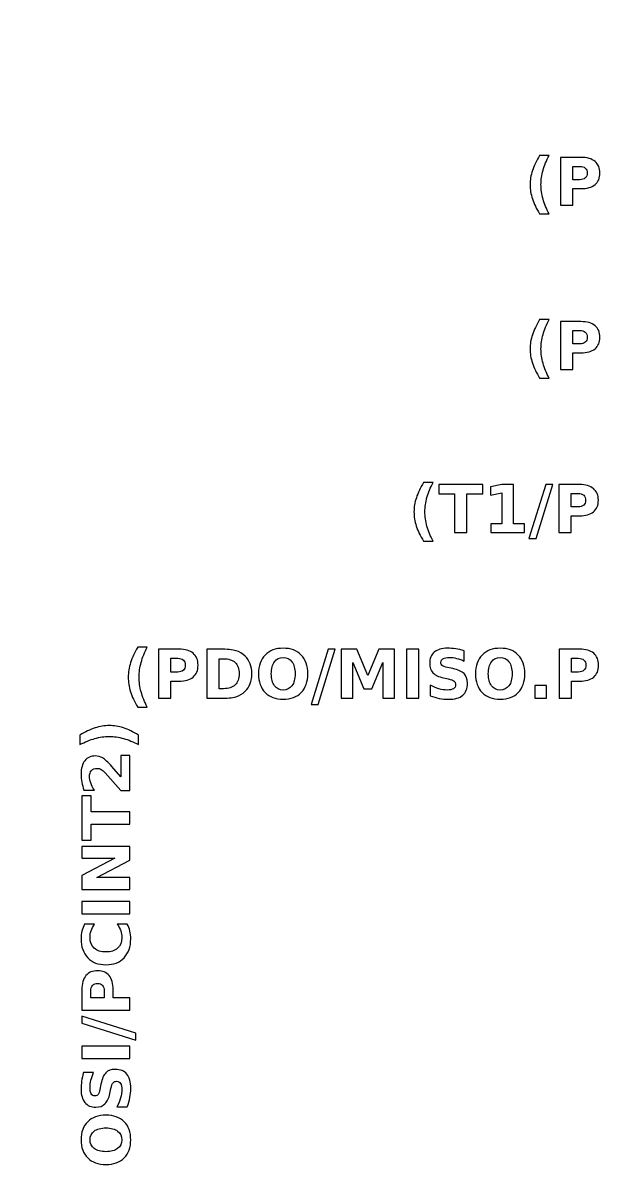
# Model space of a CAD drawing. Header units: centimetres. Extents: x -16.5 to -4.5, y -20.9 to -8.8.
# Drawn here: x -8.753 to -6.99, y -18.348 to -14.867 of the extents above; entities that cross this region are included whole.
import ezdxf

# ---------------------------------------------------------------- set-up
doc = ezdxf.new("R2010")
doc.units = ezdxf.units.CM
doc.header["$MEASUREMENT"] = 0
doc.layers.add('Layer 1', color=7, linetype='Continuous')

msp = doc.modelspace()

# ---------------------------------------------------------------- linework, layer by layer
at = {"layer": 'Layer 1', "color": 7, "lineweight": 35}
msp.add_open_spline([(-16.5, -8.85), (-16.5, -8.85), (-4.5, -8.85), (-4.5, -8.85), (-4.5, -8.85), (-4.5, -8.85), (-4.5, -20.85), (-4.5, -20.85), (-4.5, -20.85), (-4.5, -20.85), (-16.5, -20.85), (-16.5, -20.85), (-16.5, -20.85), (-16.5, -20.85), (-16.5, -8.85), (-16.5, -8.85)], degree=3, knots=[0, 0, 0, 0, 0.25, 0.25, 0.25, 0.25, 0.5, 0.5, 0.5, 0.5, 0.75, 0.75, 0.75, 0.75, 1, 1, 1, 1], dxfattribs=at)
at = {"layer": 'Layer 1', "color": 250, "lineweight": 100}
msp.add_open_spline([(-15.8, -9.55), (-15.8, -9.55), (-5.2, -9.55), (-5.2, -9.55), (-5.2, -9.55), (-5.2, -9.55), (-5.2, -20.15), (-5.2, -20.15), (-5.2, -20.15), (-5.2, -20.15), (-15.8, -20.15), (-15.8, -20.15), (-15.8, -20.15), (-15.8, -20.15), (-15.8, -9.55), (-15.8, -9.55)], degree=3, knots=[0, 0, 0, 0, 0.25, 0.25, 0.25, 0.25, 0.5, 0.5, 0.5, 0.5, 0.75, 0.75, 0.75, 0.75, 1, 1, 1, 1], dxfattribs=at)
at = {"layer": 'Layer 1', "color": 250}
for points, knots in [([(-7.15081, -15.44917), (-7.15081, -15.44917), (-7.17981, -15.44917), (-7.17981, -15.44917), (-7.17981, -15.44917), (-7.18978, -15.4331), (-7.19714, -15.4178), (-7.20188, -15.4033), (-7.20188, -15.4033), (-7.20664, -15.38883), (-7.20901, -15.37447), (-7.20901, -15.3602), (-7.20901, -15.3602), (-7.20901, -15.34593), (-7.20661, -15.3315), (-7.20184, -15.3169), (-7.20184, -15.3169), (-7.19704, -15.30227), (-7.18971, -15.287), (-7.17981, -15.27103), (-7.17981, -15.27103), (-7.17981, -15.27103), (-7.15081, -15.27103), (-7.15081, -15.27103), (-7.15081, -15.27103), (-7.15914, -15.28647), (-7.16538, -15.30157), (-7.16954, -15.3163), (-7.16954, -15.3163), (-7.17371, -15.33103), (-7.17581, -15.3456), (-7.17581, -15.36), (-7.17581, -15.36), (-7.17581, -15.3744), (-7.17374, -15.38897), (-7.16961, -15.40377), (-7.16961, -15.40377), (-7.16548, -15.41853), (-7.15921, -15.43367), (-7.15081, -15.44917)], [0, 0, 0, 0, 0.1, 0.1, 0.1, 0.1, 0.2, 0.2, 0.2, 0.2, 0.3, 0.3, 0.3, 0.3, 0.4, 0.4, 0.4, 0.4, 0.5, 0.5, 0.5, 0.5, 0.6, 0.6, 0.6, 0.6, 0.7, 0.7, 0.7, 0.7, 0.8, 0.8, 0.8, 0.8, 0.9, 0.9, 0.9, 0.9, 1, 1, 1, 1]), ([(-7.11644, -15.277), (-7.11644, -15.277), (-7.05404, -15.277), (-7.05404, -15.277), (-7.05404, -15.277), (-7.03548, -15.277), (-7.02124, -15.28113), (-7.01131, -15.28937), (-7.01131, -15.28937), (-7.00138, -15.2976), (-6.99641, -15.30933), (-6.99641, -15.32457), (-6.99641, -15.32457), (-6.99641, -15.33983), (-7.00138, -15.3516), (-7.01131, -15.35983), (-7.01131, -15.35983), (-7.02124, -15.36807), (-7.03548, -15.3722), (-7.05404, -15.3722), (-7.05404, -15.3722), (-7.05404, -15.3722), (-7.07884, -15.3722), (-7.07884, -15.3722), (-7.07884, -15.3722), (-7.07884, -15.3722), (-7.07884, -15.4228), (-7.07884, -15.4228), (-7.07884, -15.4228), (-7.07884, -15.4228), (-7.11644, -15.4228), (-7.11644, -15.4228), (-7.11644, -15.4228), (-7.11644, -15.4228), (-7.11644, -15.277), (-7.11644, -15.277)], [0, 0, 0, 0, 0.1111111, 0.1111111, 0.1111111, 0.1111111, 0.2222222, 0.2222222, 0.2222222, 0.2222222, 0.3333333, 0.3333333, 0.3333333, 0.3333333, 0.4444444, 0.4444444, 0.4444444, 0.4444444, 0.5555556, 0.5555556, 0.5555556, 0.5555556, 0.6666667, 0.6666667, 0.6666667, 0.6666667, 0.7777778, 0.7777778, 0.7777778, 0.7777778, 0.8888889, 0.8888889, 0.8888889, 0.8888889, 1, 1, 1, 1]), ([(-7.07884, -15.30423), (-7.07884, -15.30423), (-7.07884, -15.34497), (-7.07884, -15.34497), (-7.07884, -15.34497), (-7.07884, -15.34497), (-7.05804, -15.34497), (-7.05804, -15.34497), (-7.05804, -15.34497), (-7.05074, -15.34497), (-7.04511, -15.3432), (-7.04114, -15.33963), (-7.04114, -15.33963), (-7.03718, -15.3361), (-7.03518, -15.33107), (-7.03518, -15.32457), (-7.03518, -15.32457), (-7.03518, -15.31803), (-7.03718, -15.31303), (-7.04114, -15.3095), (-7.04114, -15.3095), (-7.04511, -15.306), (-7.05074, -15.30423), (-7.05804, -15.30423), (-7.05804, -15.30423), (-7.05804, -15.30423), (-7.07884, -15.30423), (-7.07884, -15.30423)], [0, 0, 0, 0, 0.1428571, 0.1428571, 0.1428571, 0.1428571, 0.2857143, 0.2857143, 0.2857143, 0.2857143, 0.4285714, 0.4285714, 0.4285714, 0.4285714, 0.5714286, 0.5714286, 0.5714286, 0.5714286, 0.7142857, 0.7142857, 0.7142857, 0.7142857, 0.8571429, 0.8571429, 0.8571429, 0.8571429, 1, 1, 1, 1]), ([(-7.15081, -15.94917), (-7.15081, -15.94917), (-7.17981, -15.94917), (-7.17981, -15.94917), (-7.17981, -15.94917), (-7.18978, -15.9331), (-7.19714, -15.9178), (-7.20188, -15.9033), (-7.20188, -15.9033), (-7.20664, -15.88883), (-7.20901, -15.87447), (-7.20901, -15.8602), (-7.20901, -15.8602), (-7.20901, -15.84593), (-7.20661, -15.8315), (-7.20184, -15.8169), (-7.20184, -15.8169), (-7.19704, -15.80227), (-7.18971, -15.787), (-7.17981, -15.77103), (-7.17981, -15.77103), (-7.17981, -15.77103), (-7.15081, -15.77103), (-7.15081, -15.77103), (-7.15081, -15.77103), (-7.15914, -15.78647), (-7.16538, -15.80157), (-7.16954, -15.8163), (-7.16954, -15.8163), (-7.17371, -15.83103), (-7.17581, -15.8456), (-7.17581, -15.86), (-7.17581, -15.86), (-7.17581, -15.8744), (-7.17374, -15.88897), (-7.16961, -15.90377), (-7.16961, -15.90377), (-7.16548, -15.91853), (-7.15921, -15.93367), (-7.15081, -15.94917)], [0, 0, 0, 0, 0.1, 0.1, 0.1, 0.1, 0.2, 0.2, 0.2, 0.2, 0.3, 0.3, 0.3, 0.3, 0.4, 0.4, 0.4, 0.4, 0.5, 0.5, 0.5, 0.5, 0.6, 0.6, 0.6, 0.6, 0.7, 0.7, 0.7, 0.7, 0.8, 0.8, 0.8, 0.8, 0.9, 0.9, 0.9, 0.9, 1, 1, 1, 1]), ([(-7.11644, -15.777), (-7.11644, -15.777), (-7.05404, -15.777), (-7.05404, -15.777), (-7.05404, -15.777), (-7.03548, -15.777), (-7.02124, -15.78113), (-7.01131, -15.78937), (-7.01131, -15.78937), (-7.00138, -15.7976), (-6.99641, -15.80933), (-6.99641, -15.82457), (-6.99641, -15.82457), (-6.99641, -15.83983), (-7.00138, -15.8516), (-7.01131, -15.85983), (-7.01131, -15.85983), (-7.02124, -15.86807), (-7.03548, -15.8722), (-7.05404, -15.8722), (-7.05404, -15.8722), (-7.05404, -15.8722), (-7.07884, -15.8722), (-7.07884, -15.8722), (-7.07884, -15.8722), (-7.07884, -15.8722), (-7.07884, -15.9228), (-7.07884, -15.9228), (-7.07884, -15.9228), (-7.07884, -15.9228), (-7.11644, -15.9228), (-7.11644, -15.9228), (-7.11644, -15.9228), (-7.11644, -15.9228), (-7.11644, -15.777), (-7.11644, -15.777)], [0, 0, 0, 0, 0.1111111, 0.1111111, 0.1111111, 0.1111111, 0.2222222, 0.2222222, 0.2222222, 0.2222222, 0.3333333, 0.3333333, 0.3333333, 0.3333333, 0.4444444, 0.4444444, 0.4444444, 0.4444444, 0.5555556, 0.5555556, 0.5555556, 0.5555556, 0.6666667, 0.6666667, 0.6666667, 0.6666667, 0.7777778, 0.7777778, 0.7777778, 0.7777778, 0.8888889, 0.8888889, 0.8888889, 0.8888889, 1, 1, 1, 1]), ([(-7.07884, -15.80423), (-7.07884, -15.80423), (-7.07884, -15.84497), (-7.07884, -15.84497), (-7.07884, -15.84497), (-7.07884, -15.84497), (-7.05804, -15.84497), (-7.05804, -15.84497), (-7.05804, -15.84497), (-7.05074, -15.84497), (-7.04511, -15.8432), (-7.04114, -15.83963), (-7.04114, -15.83963), (-7.03718, -15.8361), (-7.03518, -15.83107), (-7.03518, -15.82457), (-7.03518, -15.82457), (-7.03518, -15.81803), (-7.03718, -15.81303), (-7.04114, -15.8095), (-7.04114, -15.8095), (-7.04511, -15.806), (-7.05074, -15.80423), (-7.05804, -15.80423), (-7.05804, -15.80423), (-7.05804, -15.80423), (-7.07884, -15.80423), (-7.07884, -15.80423)], [0, 0, 0, 0, 0.1428571, 0.1428571, 0.1428571, 0.1428571, 0.2857143, 0.2857143, 0.2857143, 0.2857143, 0.4285714, 0.4285714, 0.4285714, 0.4285714, 0.5714286, 0.5714286, 0.5714286, 0.5714286, 0.7142857, 0.7142857, 0.7142857, 0.7142857, 0.8571429, 0.8571429, 0.8571429, 0.8571429, 1, 1, 1, 1]), ([(-7.50409, -16.44535), (-7.50409, -16.44535), (-7.53309, -16.44535), (-7.53309, -16.44535), (-7.53309, -16.44535), (-7.54306, -16.42928), (-7.55042, -16.41398), (-7.55516, -16.39948), (-7.55516, -16.39948), (-7.55992, -16.38501), (-7.56229, -16.37065), (-7.56229, -16.35638), (-7.56229, -16.35638), (-7.56229, -16.34211), (-7.55989, -16.32768), (-7.55512, -16.31308), (-7.55512, -16.31308), (-7.55032, -16.29845), (-7.54299, -16.28318), (-7.53309, -16.26721), (-7.53309, -16.26721), (-7.53309, -16.26721), (-7.50409, -16.26721), (-7.50409, -16.26721), (-7.50409, -16.26721), (-7.51242, -16.28265), (-7.51866, -16.29775), (-7.52282, -16.31248), (-7.52282, -16.31248), (-7.52699, -16.32721), (-7.52909, -16.34178), (-7.52909, -16.35618), (-7.52909, -16.35618), (-7.52909, -16.37058), (-7.52702, -16.38515), (-7.52289, -16.39995), (-7.52289, -16.39995), (-7.51876, -16.41471), (-7.51249, -16.42985), (-7.50409, -16.44535)], [0, 0, 0, 0, 0.1, 0.1, 0.1, 0.1, 0.2, 0.2, 0.2, 0.2, 0.3, 0.3, 0.3, 0.3, 0.4, 0.4, 0.4, 0.4, 0.5, 0.5, 0.5, 0.5, 0.6, 0.6, 0.6, 0.6, 0.7, 0.7, 0.7, 0.7, 0.8, 0.8, 0.8, 0.8, 0.9, 0.9, 0.9, 0.9, 1, 1, 1, 1]), ([(-7.48712, -16.27318), (-7.48712, -16.27318), (-7.35276, -16.27318), (-7.35276, -16.27318), (-7.35276, -16.27318), (-7.35276, -16.27318), (-7.35276, -16.30161), (-7.35276, -16.30161), (-7.35276, -16.30161), (-7.35276, -16.30161), (-7.40109, -16.30161), (-7.40109, -16.30161), (-7.40109, -16.30161), (-7.40109, -16.30161), (-7.40109, -16.41898), (-7.40109, -16.41898), (-7.40109, -16.41898), (-7.40109, -16.41898), (-7.43869, -16.41898), (-7.43869, -16.41898), (-7.43869, -16.41898), (-7.43869, -16.41898), (-7.43869, -16.30161), (-7.43869, -16.30161), (-7.43869, -16.30161), (-7.43869, -16.30161), (-7.48712, -16.30161), (-7.48712, -16.30161), (-7.48712, -16.30161), (-7.48712, -16.30161), (-7.48712, -16.27318), (-7.48712, -16.27318)], [0, 0, 0, 0, 0.125, 0.125, 0.125, 0.125, 0.25, 0.25, 0.25, 0.25, 0.375, 0.375, 0.375, 0.375, 0.5, 0.5, 0.5, 0.5, 0.625, 0.625, 0.625, 0.625, 0.75, 0.75, 0.75, 0.75, 0.875, 0.875, 0.875, 0.875, 1, 1, 1, 1]), ([(-7.32823, -16.39301), (-7.32823, -16.39301), (-7.29503, -16.39301), (-7.29503, -16.39301), (-7.29503, -16.39301), (-7.29503, -16.39301), (-7.29503, -16.29878), (-7.29503, -16.29878), (-7.29503, -16.29878), (-7.29503, -16.29878), (-7.32909, -16.30581), (-7.32909, -16.30581), (-7.32909, -16.30581), (-7.32909, -16.30581), (-7.32909, -16.28021), (-7.32909, -16.28021), (-7.32909, -16.28021), (-7.32909, -16.28021), (-7.29523, -16.27318), (-7.29523, -16.27318), (-7.29523, -16.27318), (-7.29523, -16.27318), (-7.25949, -16.27318), (-7.25949, -16.27318), (-7.25949, -16.27318), (-7.25949, -16.27318), (-7.25949, -16.39301), (-7.25949, -16.39301), (-7.25949, -16.39301), (-7.25949, -16.39301), (-7.22629, -16.39301), (-7.22629, -16.39301), (-7.22629, -16.39301), (-7.22629, -16.39301), (-7.22629, -16.41898), (-7.22629, -16.41898), (-7.22629, -16.41898), (-7.22629, -16.41898), (-7.32823, -16.41898), (-7.32823, -16.41898), (-7.32823, -16.41898), (-7.32823, -16.41898), (-7.32823, -16.39301), (-7.32823, -16.39301)], [0, 0, 0, 0, 0.0909091, 0.0909091, 0.0909091, 0.0909091, 0.1818182, 0.1818182, 0.1818182, 0.1818182, 0.2727273, 0.2727273, 0.2727273, 0.2727273, 0.3636364, 0.3636364, 0.3636364, 0.3636364, 0.4545455, 0.4545455, 0.4545455, 0.4545455, 0.5454545, 0.5454545, 0.5454545, 0.5454545, 0.6363636, 0.6363636, 0.6363636, 0.6363636, 0.7272727, 0.7272727, 0.7272727, 0.7272727, 0.8181818, 0.8181818, 0.8181818, 0.8181818, 0.9090909, 0.9090909, 0.9090909, 0.9090909, 1, 1, 1, 1]), ([(-7.16112, -16.27318), (-7.16112, -16.27318), (-7.13946, -16.27318), (-7.13946, -16.27318), (-7.13946, -16.27318), (-7.13946, -16.27318), (-7.19092, -16.43755), (-7.19092, -16.43755), (-7.19092, -16.43755), (-7.19092, -16.43755), (-7.21249, -16.43755), (-7.21249, -16.43755), (-7.21249, -16.43755), (-7.21249, -16.43755), (-7.16112, -16.27318), (-7.16112, -16.27318)], [0, 0, 0, 0, 0.25, 0.25, 0.25, 0.25, 0.5, 0.5, 0.5, 0.5, 0.75, 0.75, 0.75, 0.75, 1, 1, 1, 1]), ([(-7.12109, -16.27318), (-7.12109, -16.27318), (-7.05869, -16.27318), (-7.05869, -16.27318), (-7.05869, -16.27318), (-7.04013, -16.27318), (-7.02589, -16.27731), (-7.01596, -16.28555), (-7.01596, -16.28555), (-7.00603, -16.29378), (-7.00106, -16.30551), (-7.00106, -16.32075), (-7.00106, -16.32075), (-7.00106, -16.33601), (-7.00603, -16.34778), (-7.01596, -16.35601), (-7.01596, -16.35601), (-7.02589, -16.36425), (-7.04013, -16.36838), (-7.05869, -16.36838), (-7.05869, -16.36838), (-7.05869, -16.36838), (-7.08349, -16.36838), (-7.08349, -16.36838), (-7.08349, -16.36838), (-7.08349, -16.36838), (-7.08349, -16.41898), (-7.08349, -16.41898), (-7.08349, -16.41898), (-7.08349, -16.41898), (-7.12109, -16.41898), (-7.12109, -16.41898), (-7.12109, -16.41898), (-7.12109, -16.41898), (-7.12109, -16.27318), (-7.12109, -16.27318)], [0, 0, 0, 0, 0.1111111, 0.1111111, 0.1111111, 0.1111111, 0.2222222, 0.2222222, 0.2222222, 0.2222222, 0.3333333, 0.3333333, 0.3333333, 0.3333333, 0.4444444, 0.4444444, 0.4444444, 0.4444444, 0.5555556, 0.5555556, 0.5555556, 0.5555556, 0.6666667, 0.6666667, 0.6666667, 0.6666667, 0.7777778, 0.7777778, 0.7777778, 0.7777778, 0.8888889, 0.8888889, 0.8888889, 0.8888889, 1, 1, 1, 1]), ([(-7.08349, -16.30041), (-7.08349, -16.30041), (-7.08349, -16.34115), (-7.08349, -16.34115), (-7.08349, -16.34115), (-7.08349, -16.34115), (-7.06269, -16.34115), (-7.06269, -16.34115), (-7.06269, -16.34115), (-7.05539, -16.34115), (-7.04976, -16.33938), (-7.04579, -16.33581), (-7.04579, -16.33581), (-7.04183, -16.33228), (-7.03983, -16.32725), (-7.03983, -16.32075), (-7.03983, -16.32075), (-7.03983, -16.31421), (-7.04183, -16.30921), (-7.04579, -16.30568), (-7.04579, -16.30568), (-7.04976, -16.30218), (-7.05539, -16.30041), (-7.06269, -16.30041), (-7.06269, -16.30041), (-7.06269, -16.30041), (-7.08349, -16.30041), (-7.08349, -16.30041)], [0, 0, 0, 0, 0.1428571, 0.1428571, 0.1428571, 0.1428571, 0.2857143, 0.2857143, 0.2857143, 0.2857143, 0.4285714, 0.4285714, 0.4285714, 0.4285714, 0.5714286, 0.5714286, 0.5714286, 0.5714286, 0.7142857, 0.7142857, 0.7142857, 0.7142857, 0.8571429, 0.8571429, 0.8571429, 0.8571429, 1, 1, 1, 1]), ([(-8.37395, -16.95098), (-8.37395, -16.95098), (-8.40295, -16.95098), (-8.40295, -16.95098), (-8.40295, -16.95098), (-8.41292, -16.93449), (-8.42028, -16.91878), (-8.42501, -16.90389), (-8.42501, -16.90389), (-8.42978, -16.88903), (-8.43215, -16.87428), (-8.43215, -16.85963), (-8.43215, -16.85963), (-8.43215, -16.84498), (-8.42975, -16.83016), (-8.42498, -16.81517), (-8.42498, -16.81517), (-8.42018, -16.80015), (-8.41285, -16.78447), (-8.40295, -16.76808), (-8.40295, -16.76808), (-8.40295, -16.76808), (-8.37395, -16.76808), (-8.37395, -16.76808), (-8.37395, -16.76808), (-8.38229, -16.78392), (-8.38852, -16.79943), (-8.39268, -16.81456), (-8.39268, -16.81456), (-8.39685, -16.82968), (-8.39895, -16.84464), (-8.39895, -16.85943), (-8.39895, -16.85943), (-8.39895, -16.87421), (-8.39689, -16.88917), (-8.39275, -16.90437), (-8.39275, -16.90437), (-8.38862, -16.91953), (-8.38235, -16.93507), (-8.37395, -16.95098)], [0, 0, 0, 0, 0.1, 0.1, 0.1, 0.1, 0.2, 0.2, 0.2, 0.2, 0.3, 0.3, 0.3, 0.3, 0.4, 0.4, 0.4, 0.4, 0.5, 0.5, 0.5, 0.5, 0.6, 0.6, 0.6, 0.6, 0.7, 0.7, 0.7, 0.7, 0.8, 0.8, 0.8, 0.8, 0.9, 0.9, 0.9, 0.9, 1, 1, 1, 1]), ([(-8.33958, -16.7742), (-8.33958, -16.7742), (-8.27719, -16.7742), (-8.27719, -16.7742), (-8.27719, -16.7742), (-8.25861, -16.7742), (-8.24439, -16.77845), (-8.23445, -16.7869), (-8.23445, -16.7869), (-8.22452, -16.79535), (-8.21955, -16.8074), (-8.21955, -16.82304), (-8.21955, -16.82304), (-8.21955, -16.83872), (-8.22452, -16.8508), (-8.23445, -16.85926), (-8.23445, -16.85926), (-8.24439, -16.86771), (-8.25861, -16.87195), (-8.27719, -16.87195), (-8.27719, -16.87195), (-8.27719, -16.87195), (-8.30198, -16.87195), (-8.30198, -16.87195), (-8.30198, -16.87195), (-8.30198, -16.87195), (-8.30198, -16.92391), (-8.30198, -16.92391), (-8.30198, -16.92391), (-8.30198, -16.92391), (-8.33958, -16.92391), (-8.33958, -16.92391), (-8.33958, -16.92391), (-8.33958, -16.92391), (-8.33958, -16.7742), (-8.33958, -16.7742)], [0, 0, 0, 0, 0.1111111, 0.1111111, 0.1111111, 0.1111111, 0.2222222, 0.2222222, 0.2222222, 0.2222222, 0.3333333, 0.3333333, 0.3333333, 0.3333333, 0.4444444, 0.4444444, 0.4444444, 0.4444444, 0.5555556, 0.5555556, 0.5555556, 0.5555556, 0.6666667, 0.6666667, 0.6666667, 0.6666667, 0.7777778, 0.7777778, 0.7777778, 0.7777778, 0.8888889, 0.8888889, 0.8888889, 0.8888889, 1, 1, 1, 1]), ([(-8.19302, -16.7742), (-8.19302, -16.7742), (-8.15336, -16.7742), (-8.15336, -16.7742), (-8.15336, -16.7742), (-8.13122, -16.7742), (-8.11476, -16.77581), (-8.10392, -16.77906), (-8.10392, -16.77906), (-8.09309, -16.78231), (-8.08379, -16.78779), (-8.07603, -16.79556), (-8.07603, -16.79556), (-8.06919, -16.8023), (-8.06413, -16.81011), (-8.06079, -16.81894), (-8.06079, -16.81894), (-8.0575, -16.82773), (-8.05582, -16.83773), (-8.05582, -16.84892), (-8.05582, -16.84892), (-8.05582, -16.86021), (-8.0575, -16.87028), (-8.06079, -16.87914), (-8.06079, -16.87914), (-8.06413, -16.88801), (-8.06919, -16.89581), (-8.07603, -16.90255), (-8.07603, -16.90255), (-8.08386, -16.91032), (-8.09323, -16.9158), (-8.10416, -16.91905), (-8.10416, -16.91905), (-8.11509, -16.9223), (-8.13149, -16.92391), (-8.15336, -16.92391), (-8.15336, -16.92391), (-8.15336, -16.92391), (-8.19302, -16.92391), (-8.19302, -16.92391), (-8.19302, -16.92391), (-8.19302, -16.92391), (-8.19302, -16.7742), (-8.19302, -16.7742)], [0, 0, 0, 0, 0.0909091, 0.0909091, 0.0909091, 0.0909091, 0.1818182, 0.1818182, 0.1818182, 0.1818182, 0.2727273, 0.2727273, 0.2727273, 0.2727273, 0.3636364, 0.3636364, 0.3636364, 0.3636364, 0.4545455, 0.4545455, 0.4545455, 0.4545455, 0.5454545, 0.5454545, 0.5454545, 0.5454545, 0.6363636, 0.6363636, 0.6363636, 0.6363636, 0.7272727, 0.7272727, 0.7272727, 0.7272727, 0.8181818, 0.8181818, 0.8181818, 0.8181818, 0.9090909, 0.9090909, 0.9090909, 0.9090909, 1, 1, 1, 1]), ([(-7.96044, -16.7715), (-7.937, -16.7715), (-7.91864, -16.77838), (-7.90536, -16.79217), (-7.90536, -16.79217), (-7.89207, -16.80593), (-7.88544, -16.82493), (-7.88544, -16.84919), (-7.88544, -16.84919), (-7.88544, -16.87339), (-7.89207, -16.89239), (-7.90536, -16.90615), (-7.90536, -16.90615), (-7.91864, -16.91994), (-7.937, -16.92682), (-7.96044, -16.92682), (-7.96044, -16.92682), (-7.9838, -16.92682), (-8.00213, -16.91994), (-8.01546, -16.90615), (-8.01546, -16.90615), (-8.02877, -16.89239), (-8.03544, -16.87339), (-8.03544, -16.84919), (-8.03544, -16.84919), (-8.03544, -16.82493), (-8.02877, -16.80593), (-8.01546, -16.79217), (-8.01546, -16.79217), (-8.00213, -16.77838), (-7.9838, -16.7715), (-7.96044, -16.7715)], [0, 0, 0, 0, 0.125, 0.125, 0.125, 0.125, 0.25, 0.25, 0.25, 0.25, 0.375, 0.375, 0.375, 0.375, 0.5, 0.5, 0.5, 0.5, 0.625, 0.625, 0.625, 0.625, 0.75, 0.75, 0.75, 0.75, 0.875, 0.875, 0.875, 0.875, 1, 1, 1, 1]), ([(-7.824, -16.7742), (-7.824, -16.7742), (-7.80233, -16.7742), (-7.80233, -16.7742), (-7.80233, -16.7742), (-7.80233, -16.7742), (-7.8538, -16.94297), (-7.8538, -16.94297), (-7.8538, -16.94297), (-7.8538, -16.94297), (-7.87536, -16.94297), (-7.87536, -16.94297), (-7.87536, -16.94297), (-7.87536, -16.94297), (-7.824, -16.7742), (-7.824, -16.7742)], [0, 0, 0, 0, 0.25, 0.25, 0.25, 0.25, 0.5, 0.5, 0.5, 0.5, 0.75, 0.75, 0.75, 0.75, 1, 1, 1, 1]), ([(-7.78396, -16.7742), (-7.78396, -16.7742), (-7.73613, -16.7742), (-7.73613, -16.7742), (-7.73613, -16.7742), (-7.73613, -16.7742), (-7.7029, -16.85433), (-7.7029, -16.85433), (-7.7029, -16.85433), (-7.7029, -16.85433), (-7.6695, -16.7742), (-7.6695, -16.7742), (-7.6695, -16.7742), (-7.6695, -16.7742), (-7.62176, -16.7742), (-7.62176, -16.7742), (-7.62176, -16.7742), (-7.62176, -16.7742), (-7.62176, -16.92391), (-7.62176, -16.92391), (-7.62176, -16.92391), (-7.62176, -16.92391), (-7.6573, -16.92391), (-7.6573, -16.92391), (-7.6573, -16.92391), (-7.6573, -16.92391), (-7.6573, -16.81442), (-7.6573, -16.81442), (-7.6573, -16.81442), (-7.6573, -16.81442), (-7.6909, -16.89513), (-7.6909, -16.89513), (-7.6909, -16.89513), (-7.6909, -16.89513), (-7.71473, -16.89513), (-7.71473, -16.89513), (-7.71473, -16.89513), (-7.71473, -16.89513), (-7.74833, -16.81442), (-7.74833, -16.81442), (-7.74833, -16.81442), (-7.74833, -16.81442), (-7.74833, -16.92391), (-7.74833, -16.92391), (-7.74833, -16.92391), (-7.74833, -16.92391), (-7.78396, -16.92391), (-7.78396, -16.92391), (-7.78396, -16.92391), (-7.78396, -16.92391), (-7.78396, -16.7742), (-7.78396, -16.7742)], [0, 0, 0, 0, 0.0769231, 0.0769231, 0.0769231, 0.0769231, 0.1538462, 0.1538462, 0.1538462, 0.1538462, 0.2307692, 0.2307692, 0.2307692, 0.2307692, 0.3076923, 0.3076923, 0.3076923, 0.3076923, 0.3846154, 0.3846154, 0.3846154, 0.3846154, 0.4615385, 0.4615385, 0.4615385, 0.4615385, 0.5384615, 0.5384615, 0.5384615, 0.5384615, 0.6153846, 0.6153846, 0.6153846, 0.6153846, 0.6923077, 0.6923077, 0.6923077, 0.6923077, 0.7692308, 0.7692308, 0.7692308, 0.7692308, 0.8461538, 0.8461538, 0.8461538, 0.8461538, 0.9230769, 0.9230769, 0.9230769, 0.9230769, 1, 1, 1, 1]), ([(-7.58493, -16.7742), (-7.58493, -16.7742), (-7.54733, -16.7742), (-7.54733, -16.7742), (-7.54733, -16.7742), (-7.54733, -16.7742), (-7.54733, -16.92391), (-7.54733, -16.92391), (-7.54733, -16.92391), (-7.54733, -16.92391), (-7.58493, -16.92391), (-7.58493, -16.92391), (-7.58493, -16.92391), (-7.58493, -16.92391), (-7.58493, -16.7742), (-7.58493, -16.7742)], [0, 0, 0, 0, 0.25, 0.25, 0.25, 0.25, 0.5, 0.5, 0.5, 0.5, 0.75, 0.75, 0.75, 0.75, 1, 1, 1, 1]), ([(-7.40907, -16.77893), (-7.40907, -16.77893), (-7.40907, -16.81059), (-7.40907, -16.81059), (-7.40907, -16.81059), (-7.41707, -16.80692), (-7.4249, -16.80415), (-7.4325, -16.80227), (-7.4325, -16.80227), (-7.44013, -16.80039), (-7.44734, -16.79946), (-7.45411, -16.79946), (-7.45411, -16.79946), (-7.46307, -16.79946), (-7.46974, -16.80073), (-7.47403, -16.80326), (-7.47403, -16.80326), (-7.47834, -16.80583), (-7.48047, -16.80976), (-7.48047, -16.8151), (-7.48047, -16.8151), (-7.48047, -16.81911), (-7.47904, -16.82226), (-7.47613, -16.82448), (-7.47613, -16.82448), (-7.47323, -16.82671), (-7.46796, -16.82866), (-7.46034, -16.83027), (-7.46034, -16.83027), (-7.46034, -16.83027), (-7.44434, -16.83355), (-7.44434, -16.83355), (-7.44434, -16.83355), (-7.4281, -16.83691), (-7.4166, -16.84197), (-7.40976, -16.84882), (-7.40976, -16.84882), (-7.40294, -16.85563), (-7.3995, -16.86531), (-7.3995, -16.87788), (-7.3995, -16.87788), (-7.3995, -16.89441), (-7.40427, -16.90669), (-7.41381, -16.91474), (-7.41381, -16.91474), (-7.42333, -16.92278), (-7.4379, -16.92682), (-7.4575, -16.92682), (-7.4575, -16.92682), (-7.46677, -16.92682), (-7.47604, -16.92593), (-7.48534, -16.92412), (-7.48534, -16.92412), (-7.49463, -16.9223), (-7.50397, -16.91963), (-7.51327, -16.91611), (-7.51327, -16.91611), (-7.51327, -16.91611), (-7.51327, -16.88352), (-7.51327, -16.88352), (-7.51327, -16.88352), (-7.50397, -16.88859), (-7.49497, -16.89242), (-7.48626, -16.89499), (-7.48626, -16.89499), (-7.47757, -16.89756), (-7.4692, -16.89886), (-7.46114, -16.89886), (-7.46114, -16.89886), (-7.45294, -16.89886), (-7.44664, -16.89745), (-7.44226, -16.89465), (-7.44226, -16.89465), (-7.4379, -16.89184), (-7.43574, -16.88784), (-7.43574, -16.8826), (-7.43574, -16.8826), (-7.43574, -16.87794), (-7.4372, -16.87432), (-7.44017, -16.87178), (-7.44017, -16.87178), (-7.44313, -16.86925), (-7.44903, -16.86696), (-7.4579, -16.86497), (-7.4579, -16.86497), (-7.4579, -16.86497), (-7.47246, -16.86165), (-7.47246, -16.86165), (-7.47246, -16.86165), (-7.48703, -16.85843), (-7.4977, -16.85333), (-7.50444, -16.84632), (-7.50444, -16.84632), (-7.51117, -16.8393), (-7.51454, -16.82982), (-7.51454, -16.81794), (-7.51454, -16.81794), (-7.51454, -16.80302), (-7.50983, -16.79156), (-7.50046, -16.78355), (-7.50046, -16.78355), (-7.4911, -16.7755), (-7.47763, -16.7715), (-7.46004, -16.7715), (-7.46004, -16.7715), (-7.45203, -16.7715), (-7.4438, -16.77211), (-7.43534, -16.77335), (-7.43534, -16.77335), (-7.42687, -16.77458), (-7.4181, -16.77643), (-7.40907, -16.77893)], [0, 0, 0, 0, 0.0357143, 0.0357143, 0.0357143, 0.0357143, 0.0714286, 0.0714286, 0.0714286, 0.0714286, 0.1071429, 0.1071429, 0.1071429, 0.1071429, 0.1428571, 0.1428571, 0.1428571, 0.1428571, 0.1785714, 0.1785714, 0.1785714, 0.1785714, 0.2142857, 0.2142857, 0.2142857, 0.2142857, 0.25, 0.25, 0.25, 0.25, 0.2857143, 0.2857143, 0.2857143, 0.2857143, 0.3214286, 0.3214286, 0.3214286, 0.3214286, 0.3571429, 0.3571429, 0.3571429, 0.3571429, 0.3928571, 0.3928571, 0.3928571, 0.3928571, 0.4285714, 0.4285714, 0.4285714, 0.4285714, 0.4642857, 0.4642857, 0.4642857, 0.4642857, 0.5, 0.5, 0.5, 0.5, 0.5357143, 0.5357143, 0.5357143, 0.5357143, 0.5714286, 0.5714286, 0.5714286, 0.5714286, 0.6071429, 0.6071429, 0.6071429, 0.6071429, 0.6428571, 0.6428571, 0.6428571, 0.6428571, 0.6785714, 0.6785714, 0.6785714, 0.6785714, 0.7142857, 0.7142857, 0.7142857, 0.7142857, 0.75, 0.75, 0.75, 0.75, 0.7857143, 0.7857143, 0.7857143, 0.7857143, 0.8214286, 0.8214286, 0.8214286, 0.8214286, 0.8571429, 0.8571429, 0.8571429, 0.8571429, 0.8928571, 0.8928571, 0.8928571, 0.8928571, 0.9285714, 0.9285714, 0.9285714, 0.9285714, 0.9642857, 0.9642857, 0.9642857, 0.9642857, 1, 1, 1, 1]), ([(-7.29992, -16.7715), (-7.27648, -16.7715), (-7.25812, -16.77838), (-7.24484, -16.79217), (-7.24484, -16.79217), (-7.23155, -16.80593), (-7.22492, -16.82493), (-7.22492, -16.84919), (-7.22492, -16.84919), (-7.22492, -16.87339), (-7.23155, -16.89239), (-7.24484, -16.90615), (-7.24484, -16.90615), (-7.25812, -16.91994), (-7.27648, -16.92682), (-7.29992, -16.92682), (-7.29992, -16.92682), (-7.32328, -16.92682), (-7.34161, -16.91994), (-7.35494, -16.90615), (-7.35494, -16.90615), (-7.36825, -16.89239), (-7.37492, -16.87339), (-7.37492, -16.84919), (-7.37492, -16.84919), (-7.37492, -16.82493), (-7.36825, -16.80593), (-7.35494, -16.79217), (-7.35494, -16.79217), (-7.34161, -16.77838), (-7.32328, -16.7715), (-7.29992, -16.7715)], [0, 0, 0, 0, 0.125, 0.125, 0.125, 0.125, 0.25, 0.25, 0.25, 0.25, 0.375, 0.375, 0.375, 0.375, 0.5, 0.5, 0.5, 0.5, 0.625, 0.625, 0.625, 0.625, 0.75, 0.75, 0.75, 0.75, 0.875, 0.875, 0.875, 0.875, 1, 1, 1, 1]), ([(-7.12051, -16.7742), (-7.12051, -16.7742), (-7.05812, -16.7742), (-7.05812, -16.7742), (-7.05812, -16.7742), (-7.03954, -16.7742), (-7.02532, -16.77845), (-7.01538, -16.7869), (-7.01538, -16.7869), (-7.00545, -16.79535), (-7.00048, -16.8074), (-7.00048, -16.82304), (-7.00048, -16.82304), (-7.00048, -16.83872), (-7.00545, -16.8508), (-7.01538, -16.85926), (-7.01538, -16.85926), (-7.02532, -16.86771), (-7.03954, -16.87195), (-7.05812, -16.87195), (-7.05812, -16.87195), (-7.05812, -16.87195), (-7.08291, -16.87195), (-7.08291, -16.87195), (-7.08291, -16.87195), (-7.08291, -16.87195), (-7.08291, -16.92391), (-7.08291, -16.92391), (-7.08291, -16.92391), (-7.08291, -16.92391), (-7.12051, -16.92391), (-7.12051, -16.92391), (-7.12051, -16.92391), (-7.12051, -16.92391), (-7.12051, -16.7742), (-7.12051, -16.7742)], [0, 0, 0, 0, 0.1111111, 0.1111111, 0.1111111, 0.1111111, 0.2222222, 0.2222222, 0.2222222, 0.2222222, 0.3333333, 0.3333333, 0.3333333, 0.3333333, 0.4444444, 0.4444444, 0.4444444, 0.4444444, 0.5555556, 0.5555556, 0.5555556, 0.5555556, 0.6666667, 0.6666667, 0.6666667, 0.6666667, 0.7777778, 0.7777778, 0.7777778, 0.7777778, 0.8888889, 0.8888889, 0.8888889, 0.8888889, 1, 1, 1, 1]), ([(-8.30198, -16.80217), (-8.30198, -16.80217), (-8.30198, -16.84399), (-8.30198, -16.84399), (-8.30198, -16.84399), (-8.30198, -16.84399), (-8.28119, -16.84399), (-8.28119, -16.84399), (-8.28119, -16.84399), (-8.27388, -16.84399), (-8.26826, -16.84218), (-8.26428, -16.83851), (-8.26428, -16.83851), (-8.26032, -16.83489), (-8.25832, -16.82972), (-8.25832, -16.82304), (-8.25832, -16.82304), (-8.25832, -16.81634), (-8.26032, -16.8112), (-8.26428, -16.80757), (-8.26428, -16.80757), (-8.26826, -16.80398), (-8.27388, -16.80217), (-8.28119, -16.80217), (-8.28119, -16.80217), (-8.28119, -16.80217), (-8.30198, -16.80217), (-8.30198, -16.80217)], [0, 0, 0, 0, 0.1428571, 0.1428571, 0.1428571, 0.1428571, 0.2857143, 0.2857143, 0.2857143, 0.2857143, 0.4285714, 0.4285714, 0.4285714, 0.4285714, 0.5714286, 0.5714286, 0.5714286, 0.5714286, 0.7142857, 0.7142857, 0.7142857, 0.7142857, 0.8571429, 0.8571429, 0.8571429, 0.8571429, 1, 1, 1, 1]), ([(-8.15542, -16.8034), (-8.15542, -16.8034), (-8.15542, -16.89471), (-8.15542, -16.89471), (-8.15542, -16.89471), (-8.15542, -16.89471), (-8.14196, -16.89471), (-8.14196, -16.89471), (-8.14196, -16.89471), (-8.12659, -16.89471), (-8.11486, -16.89081), (-8.10676, -16.88297), (-8.10676, -16.88297), (-8.09866, -16.87517), (-8.09459, -16.86381), (-8.09459, -16.84892), (-8.09459, -16.84892), (-8.09459, -16.83406), (-8.09862, -16.82277), (-8.10669, -16.81503), (-8.10669, -16.81503), (-8.11476, -16.80727), (-8.12653, -16.8034), (-8.14196, -16.8034), (-8.14196, -16.8034), (-8.14196, -16.8034), (-8.15542, -16.8034), (-8.15542, -16.8034)], [0, 0, 0, 0, 0.1428571, 0.1428571, 0.1428571, 0.1428571, 0.2857143, 0.2857143, 0.2857143, 0.2857143, 0.4285714, 0.4285714, 0.4285714, 0.4285714, 0.5714286, 0.5714286, 0.5714286, 0.5714286, 0.7142857, 0.7142857, 0.7142857, 0.7142857, 0.8571429, 0.8571429, 0.8571429, 0.8571429, 1, 1, 1, 1]), ([(-7.96044, -16.79946), (-7.9719, -16.79946), (-7.98076, -16.80381), (-7.9871, -16.8125), (-7.9871, -16.8125), (-7.9934, -16.8212), (-7.99657, -16.83341), (-7.99657, -16.84919), (-7.99657, -16.84919), (-7.99657, -16.86494), (-7.9934, -16.87712), (-7.9871, -16.88582), (-7.9871, -16.88582), (-7.98076, -16.89451), (-7.9719, -16.89886), (-7.96044, -16.89886), (-7.96044, -16.89886), (-7.9489, -16.89886), (-7.94001, -16.89451), (-7.93367, -16.88582), (-7.93367, -16.88582), (-7.92736, -16.87712), (-7.9242, -16.86494), (-7.9242, -16.84919), (-7.9242, -16.84919), (-7.9242, -16.83341), (-7.92736, -16.8212), (-7.93367, -16.8125), (-7.93367, -16.8125), (-7.94001, -16.80381), (-7.9489, -16.79946), (-7.96044, -16.79946)], [0, 0, 0, 0, 0.125, 0.125, 0.125, 0.125, 0.25, 0.25, 0.25, 0.25, 0.375, 0.375, 0.375, 0.375, 0.5, 0.5, 0.5, 0.5, 0.625, 0.625, 0.625, 0.625, 0.75, 0.75, 0.75, 0.75, 0.875, 0.875, 0.875, 0.875, 1, 1, 1, 1]), ([(-7.29992, -16.79946), (-7.31138, -16.79946), (-7.32024, -16.80381), (-7.32658, -16.8125), (-7.32658, -16.8125), (-7.33288, -16.8212), (-7.33605, -16.83341), (-7.33605, -16.84919), (-7.33605, -16.84919), (-7.33605, -16.86494), (-7.33288, -16.87712), (-7.32658, -16.88582), (-7.32658, -16.88582), (-7.32024, -16.89451), (-7.31138, -16.89886), (-7.29992, -16.89886), (-7.29992, -16.89886), (-7.28838, -16.89886), (-7.27949, -16.89451), (-7.27315, -16.88582), (-7.27315, -16.88582), (-7.26684, -16.87712), (-7.26368, -16.86494), (-7.26368, -16.84919), (-7.26368, -16.84919), (-7.26368, -16.83341), (-7.26684, -16.8212), (-7.27315, -16.8125), (-7.27315, -16.8125), (-7.27949, -16.80381), (-7.28838, -16.79946), (-7.29992, -16.79946)], [0, 0, 0, 0, 0.125, 0.125, 0.125, 0.125, 0.25, 0.25, 0.25, 0.25, 0.375, 0.375, 0.375, 0.375, 0.5, 0.5, 0.5, 0.5, 0.625, 0.625, 0.625, 0.625, 0.75, 0.75, 0.75, 0.75, 0.875, 0.875, 0.875, 0.875, 1, 1, 1, 1]), ([(-7.08291, -16.80217), (-7.08291, -16.80217), (-7.08291, -16.84399), (-7.08291, -16.84399), (-7.08291, -16.84399), (-7.08291, -16.84399), (-7.06212, -16.84399), (-7.06212, -16.84399), (-7.06212, -16.84399), (-7.05481, -16.84399), (-7.04919, -16.84218), (-7.04521, -16.83851), (-7.04521, -16.83851), (-7.04125, -16.83489), (-7.03925, -16.82972), (-7.03925, -16.82304), (-7.03925, -16.82304), (-7.03925, -16.81634), (-7.04125, -16.8112), (-7.04521, -16.80757), (-7.04521, -16.80757), (-7.04919, -16.80398), (-7.05481, -16.80217), (-7.06212, -16.80217), (-7.06212, -16.80217), (-7.06212, -16.80217), (-7.08291, -16.80217), (-7.08291, -16.80217)], [0, 0, 0, 0, 0.1428571, 0.1428571, 0.1428571, 0.1428571, 0.2857143, 0.2857143, 0.2857143, 0.2857143, 0.4285714, 0.4285714, 0.4285714, 0.4285714, 0.5714286, 0.5714286, 0.5714286, 0.5714286, 0.7142857, 0.7142857, 0.7142857, 0.7142857, 0.8571429, 0.8571429, 0.8571429, 0.8571429, 1, 1, 1, 1]), ([(-7.19445, -16.8851), (-7.19445, -16.8851), (-7.15928, -16.8851), (-7.15928, -16.8851), (-7.15928, -16.8851), (-7.15928, -16.8851), (-7.15928, -16.92391), (-7.15928, -16.92391), (-7.15928, -16.92391), (-7.15928, -16.92391), (-7.19445, -16.92391), (-7.19445, -16.92391), (-7.19445, -16.92391), (-7.19445, -16.92391), (-7.19445, -16.8851), (-7.19445, -16.8851)], [0, 0, 0, 0, 0.25, 0.25, 0.25, 0.25, 0.5, 0.5, 0.5, 0.5, 0.75, 0.75, 0.75, 0.75, 1, 1, 1, 1]), ([(-8.40083, -17.06505), (-8.41633, -17.05672), (-8.43147, -17.05045), (-8.44623, -17.04628), (-8.44623, -17.04628), (-8.46103, -17.04212), (-8.4756, -17.04005), (-8.49, -17.04005), (-8.49, -17.04005), (-8.5044, -17.04005), (-8.51897, -17.04212), (-8.5337, -17.04628), (-8.5337, -17.04628), (-8.54843, -17.05045), (-8.56353, -17.05672), (-8.57897, -17.06505), (-8.57897, -17.06505), (-8.57897, -17.06505), (-8.57897, -17.03605), (-8.57897, -17.03605), (-8.57897, -17.03605), (-8.563, -17.02615), (-8.54773, -17.01882), (-8.5331, -17.01402), (-8.5331, -17.01402), (-8.5185, -17.00925), (-8.50407, -17.00685), (-8.4898, -17.00685), (-8.4898, -17.00685), (-8.47553, -17.00685), (-8.46117, -17.00922), (-8.4467, -17.01398), (-8.4467, -17.01398), (-8.4322, -17.01872), (-8.4169, -17.02608), (-8.40083, -17.03605), (-8.40083, -17.03605), (-8.40083, -17.03605), (-8.40083, -17.06505), (-8.40083, -17.06505)], [0, 0, 0, 0, 0.1, 0.1, 0.1, 0.1, 0.2, 0.2, 0.2, 0.2, 0.3, 0.3, 0.3, 0.3, 0.4, 0.4, 0.4, 0.4, 0.5, 0.5, 0.5, 0.5, 0.6, 0.6, 0.6, 0.6, 0.7, 0.7, 0.7, 0.7, 0.8, 0.8, 0.8, 0.8, 0.9, 0.9, 0.9, 0.9, 1, 1, 1, 1]), ([(-8.45483, -17.16259), (-8.45483, -17.16259), (-8.45483, -17.09842), (-8.45483, -17.09842), (-8.45483, -17.09842), (-8.45483, -17.09842), (-8.4272, -17.09842), (-8.4272, -17.09842), (-8.4272, -17.09842), (-8.4272, -17.09842), (-8.4272, -17.20439), (-8.4272, -17.20439), (-8.4272, -17.20439), (-8.4272, -17.20439), (-8.45483, -17.20439), (-8.45483, -17.20439), (-8.45483, -17.20439), (-8.45483, -17.20439), (-8.5018, -17.15115), (-8.5018, -17.15115), (-8.5018, -17.15115), (-8.5061, -17.14639), (-8.5103, -17.14289), (-8.5144, -17.14062), (-8.5144, -17.14062), (-8.5185, -17.13832), (-8.52277, -17.13719), (-8.5272, -17.13719), (-8.5272, -17.13719), (-8.53403, -17.13719), (-8.53953, -17.13949), (-8.5437, -17.14409), (-8.5437, -17.14409), (-8.54787, -17.14865), (-8.54993, -17.15475), (-8.54993, -17.16239), (-8.54993, -17.16239), (-8.54993, -17.16825), (-8.54867, -17.17465), (-8.54617, -17.18162), (-8.54617, -17.18162), (-8.54367, -17.18859), (-8.53993, -17.19605), (-8.535, -17.20399), (-8.535, -17.20399), (-8.535, -17.20399), (-8.56703, -17.20399), (-8.56703, -17.20399), (-8.56703, -17.20399), (-8.56983, -17.19552), (-8.57197, -17.18715), (-8.57343, -17.17889), (-8.57343, -17.17889), (-8.5749, -17.17062), (-8.57563, -17.16252), (-8.57563, -17.15455), (-8.57563, -17.15455), (-8.57563, -17.13712), (-8.5718, -17.12355), (-8.5641, -17.11389), (-8.5641, -17.11389), (-8.55643, -17.10422), (-8.54573, -17.09939), (-8.53197, -17.09939), (-8.53197, -17.09939), (-8.52403, -17.09939), (-8.51663, -17.10145), (-8.50977, -17.10555), (-8.50977, -17.10555), (-8.5029, -17.10965), (-8.4937, -17.11829), (-8.48217, -17.13142), (-8.48217, -17.13142), (-8.48217, -17.13142), (-8.45483, -17.16259), (-8.45483, -17.16259)], [0, 0, 0, 0, 0.0526316, 0.0526316, 0.0526316, 0.0526316, 0.1052632, 0.1052632, 0.1052632, 0.1052632, 0.1578947, 0.1578947, 0.1578947, 0.1578947, 0.2105263, 0.2105263, 0.2105263, 0.2105263, 0.2631579, 0.2631579, 0.2631579, 0.2631579, 0.3157895, 0.3157895, 0.3157895, 0.3157895, 0.3684211, 0.3684211, 0.3684211, 0.3684211, 0.4210526, 0.4210526, 0.4210526, 0.4210526, 0.4736842, 0.4736842, 0.4736842, 0.4736842, 0.5263158, 0.5263158, 0.5263158, 0.5263158, 0.5789474, 0.5789474, 0.5789474, 0.5789474, 0.6315789, 0.6315789, 0.6315789, 0.6315789, 0.6842105, 0.6842105, 0.6842105, 0.6842105, 0.7368421, 0.7368421, 0.7368421, 0.7368421, 0.7894737, 0.7894737, 0.7894737, 0.7894737, 0.8421053, 0.8421053, 0.8421053, 0.8421053, 0.8947368, 0.8947368, 0.8947368, 0.8947368, 0.9473684, 0.9473684, 0.9473684, 0.9473684, 1, 1, 1, 1]), ([(-8.573, -17.35568), (-8.573, -17.35568), (-8.573, -17.22132), (-8.573, -17.22132), (-8.573, -17.22132), (-8.573, -17.22132), (-8.54457, -17.22132), (-8.54457, -17.22132), (-8.54457, -17.22132), (-8.54457, -17.22132), (-8.54457, -17.26965), (-8.54457, -17.26965), (-8.54457, -17.26965), (-8.54457, -17.26965), (-8.4272, -17.26965), (-8.4272, -17.26965), (-8.4272, -17.26965), (-8.4272, -17.26965), (-8.4272, -17.30725), (-8.4272, -17.30725), (-8.4272, -17.30725), (-8.4272, -17.30725), (-8.54457, -17.30725), (-8.54457, -17.30725), (-8.54457, -17.30725), (-8.54457, -17.30725), (-8.54457, -17.35568), (-8.54457, -17.35568), (-8.54457, -17.35568), (-8.54457, -17.35568), (-8.573, -17.35568), (-8.573, -17.35568)], [0, 0, 0, 0, 0.125, 0.125, 0.125, 0.125, 0.25, 0.25, 0.25, 0.25, 0.375, 0.375, 0.375, 0.375, 0.5, 0.5, 0.5, 0.5, 0.625, 0.625, 0.625, 0.625, 0.75, 0.75, 0.75, 0.75, 0.875, 0.875, 0.875, 0.875, 1, 1, 1, 1]), ([(-8.573, -17.50565), (-8.573, -17.50565), (-8.573, -17.46365), (-8.573, -17.46365), (-8.573, -17.46365), (-8.573, -17.46365), (-8.473, -17.41062), (-8.473, -17.41062), (-8.473, -17.41062), (-8.473, -17.41062), (-8.573, -17.41062), (-8.573, -17.41062), (-8.573, -17.41062), (-8.573, -17.41062), (-8.573, -17.37499), (-8.573, -17.37499), (-8.573, -17.37499), (-8.573, -17.37499), (-8.4272, -17.37499), (-8.4272, -17.37499), (-8.4272, -17.37499), (-8.4272, -17.37499), (-8.4272, -17.41699), (-8.4272, -17.41699), (-8.4272, -17.41699), (-8.4272, -17.41699), (-8.5272, -17.47002), (-8.5272, -17.47002), (-8.5272, -17.47002), (-8.5272, -17.47002), (-8.4272, -17.47002), (-8.4272, -17.47002), (-8.4272, -17.47002), (-8.4272, -17.47002), (-8.4272, -17.50565), (-8.4272, -17.50565), (-8.4272, -17.50565), (-8.4272, -17.50565), (-8.573, -17.50565), (-8.573, -17.50565)], [0, 0, 0, 0, 0.1, 0.1, 0.1, 0.1, 0.2, 0.2, 0.2, 0.2, 0.3, 0.3, 0.3, 0.3, 0.4, 0.4, 0.4, 0.4, 0.5, 0.5, 0.5, 0.5, 0.6, 0.6, 0.6, 0.6, 0.7, 0.7, 0.7, 0.7, 0.8, 0.8, 0.8, 0.8, 0.9, 0.9, 0.9, 0.9, 1, 1, 1, 1]), ([(-8.573, -17.58005), (-8.573, -17.58005), (-8.573, -17.54245), (-8.573, -17.54245), (-8.573, -17.54245), (-8.573, -17.54245), (-8.4272, -17.54245), (-8.4272, -17.54245), (-8.4272, -17.54245), (-8.4272, -17.54245), (-8.4272, -17.58005), (-8.4272, -17.58005), (-8.4272, -17.58005), (-8.4272, -17.58005), (-8.573, -17.58005), (-8.573, -17.58005)], [0, 0, 0, 0, 0.25, 0.25, 0.25, 0.25, 0.5, 0.5, 0.5, 0.5, 0.75, 0.75, 0.75, 0.75, 1, 1, 1, 1]), ([(-8.4352, -17.61119), (-8.43163, -17.61809), (-8.42893, -17.62529), (-8.4271, -17.63279), (-8.4271, -17.63279), (-8.42527, -17.64026), (-8.42437, -17.64809), (-8.42437, -17.65622), (-8.42437, -17.65622), (-8.42437, -17.68049), (-8.43117, -17.69972), (-8.44473, -17.71392), (-8.44473, -17.71392), (-8.4583, -17.72812), (-8.4767, -17.73522), (-8.49997, -17.73522), (-8.49997, -17.73522), (-8.52327, -17.73522), (-8.5417, -17.72812), (-8.55527, -17.71392), (-8.55527, -17.71392), (-8.56883, -17.69972), (-8.57563, -17.68049), (-8.57563, -17.65622), (-8.57563, -17.65622), (-8.57563, -17.64809), (-8.57473, -17.64026), (-8.5729, -17.63279), (-8.5729, -17.63279), (-8.57107, -17.62529), (-8.56837, -17.61809), (-8.5648, -17.61119), (-8.5648, -17.61119), (-8.5648, -17.61119), (-8.53463, -17.61119), (-8.53463, -17.61119), (-8.53463, -17.61119), (-8.5394, -17.61816), (-8.54287, -17.62502), (-8.54507, -17.63179), (-8.54507, -17.63179), (-8.5473, -17.63856), (-8.5484, -17.64569), (-8.5484, -17.65319), (-8.5484, -17.65319), (-8.5484, -17.66659), (-8.5441, -17.67716), (-8.5355, -17.68482), (-8.5355, -17.68482), (-8.5269, -17.69252), (-8.51507, -17.69636), (-8.49997, -17.69636), (-8.49997, -17.69636), (-8.4849, -17.69636), (-8.4731, -17.69252), (-8.4645, -17.68482), (-8.4645, -17.68482), (-8.4559, -17.67716), (-8.4516, -17.66659), (-8.4516, -17.65319), (-8.4516, -17.65319), (-8.4516, -17.64569), (-8.4527, -17.63856), (-8.45493, -17.63179), (-8.45493, -17.63179), (-8.45713, -17.62502), (-8.4606, -17.61816), (-8.46537, -17.61119), (-8.46537, -17.61119), (-8.46537, -17.61119), (-8.4352, -17.61119), (-8.4352, -17.61119)], [0, 0, 0, 0, 0.0555556, 0.0555556, 0.0555556, 0.0555556, 0.1111111, 0.1111111, 0.1111111, 0.1111111, 0.1666667, 0.1666667, 0.1666667, 0.1666667, 0.2222222, 0.2222222, 0.2222222, 0.2222222, 0.2777778, 0.2777778, 0.2777778, 0.2777778, 0.3333333, 0.3333333, 0.3333333, 0.3333333, 0.3888889, 0.3888889, 0.3888889, 0.3888889, 0.4444444, 0.4444444, 0.4444444, 0.4444444, 0.5, 0.5, 0.5, 0.5, 0.5555556, 0.5555556, 0.5555556, 0.5555556, 0.6111111, 0.6111111, 0.6111111, 0.6111111, 0.6666667, 0.6666667, 0.6666667, 0.6666667, 0.7222222, 0.7222222, 0.7222222, 0.7222222, 0.7777778, 0.7777778, 0.7777778, 0.7777778, 0.8333333, 0.8333333, 0.8333333, 0.8333333, 0.8888889, 0.8888889, 0.8888889, 0.8888889, 0.9444444, 0.9444444, 0.9444444, 0.9444444, 1, 1, 1, 1]), ([(-8.573, -17.87339), (-8.573, -17.87339), (-8.573, -17.81099), (-8.573, -17.81099), (-8.573, -17.81099), (-8.573, -17.79243), (-8.56887, -17.77819), (-8.56063, -17.76826), (-8.56063, -17.76826), (-8.5524, -17.75833), (-8.54067, -17.75336), (-8.52543, -17.75336), (-8.52543, -17.75336), (-8.51017, -17.75336), (-8.4984, -17.75833), (-8.49017, -17.76826), (-8.49017, -17.76826), (-8.48193, -17.77819), (-8.4778, -17.79243), (-8.4778, -17.81099), (-8.4778, -17.81099), (-8.4778, -17.81099), (-8.4778, -17.83579), (-8.4778, -17.83579), (-8.4778, -17.83579), (-8.4778, -17.83579), (-8.4272, -17.83579), (-8.4272, -17.83579), (-8.4272, -17.83579), (-8.4272, -17.83579), (-8.4272, -17.87339), (-8.4272, -17.87339), (-8.4272, -17.87339), (-8.4272, -17.87339), (-8.573, -17.87339), (-8.573, -17.87339)], [0, 0, 0, 0, 0.1111111, 0.1111111, 0.1111111, 0.1111111, 0.2222222, 0.2222222, 0.2222222, 0.2222222, 0.3333333, 0.3333333, 0.3333333, 0.3333333, 0.4444444, 0.4444444, 0.4444444, 0.4444444, 0.5555556, 0.5555556, 0.5555556, 0.5555556, 0.6666667, 0.6666667, 0.6666667, 0.6666667, 0.7777778, 0.7777778, 0.7777778, 0.7777778, 0.8888889, 0.8888889, 0.8888889, 0.8888889, 1, 1, 1, 1]), ([(-8.54577, -17.83579), (-8.54577, -17.83579), (-8.50503, -17.83579), (-8.50503, -17.83579), (-8.50503, -17.83579), (-8.50503, -17.83579), (-8.50503, -17.81499), (-8.50503, -17.81499), (-8.50503, -17.81499), (-8.50503, -17.80769), (-8.5068, -17.80206), (-8.51037, -17.79809), (-8.51037, -17.79809), (-8.5139, -17.79413), (-8.51893, -17.79213), (-8.52543, -17.79213), (-8.52543, -17.79213), (-8.53197, -17.79213), (-8.53697, -17.79413), (-8.5405, -17.79809), (-8.5405, -17.79809), (-8.544, -17.80206), (-8.54577, -17.80769), (-8.54577, -17.81499), (-8.54577, -17.81499), (-8.54577, -17.81499), (-8.54577, -17.83579), (-8.54577, -17.83579)], [0, 0, 0, 0, 0.1428571, 0.1428571, 0.1428571, 0.1428571, 0.2857143, 0.2857143, 0.2857143, 0.2857143, 0.4285714, 0.4285714, 0.4285714, 0.4285714, 0.5714286, 0.5714286, 0.5714286, 0.5714286, 0.7142857, 0.7142857, 0.7142857, 0.7142857, 0.8571429, 0.8571429, 0.8571429, 0.8571429, 1, 1, 1, 1]), ([(-8.573, -17.91342), (-8.573, -17.91342), (-8.573, -17.89176), (-8.573, -17.89176), (-8.573, -17.89176), (-8.573, -17.89176), (-8.40863, -17.94322), (-8.40863, -17.94322), (-8.40863, -17.94322), (-8.40863, -17.94322), (-8.40863, -17.96479), (-8.40863, -17.96479), (-8.40863, -17.96479), (-8.40863, -17.96479), (-8.573, -17.91342), (-8.573, -17.91342)], [0, 0, 0, 0, 0.25, 0.25, 0.25, 0.25, 0.5, 0.5, 0.5, 0.5, 0.75, 0.75, 0.75, 0.75, 1, 1, 1, 1]), ([(-8.573, -18.02082), (-8.573, -18.02082), (-8.573, -17.98322), (-8.573, -17.98322), (-8.573, -17.98322), (-8.573, -17.98322), (-8.4272, -17.98322), (-8.4272, -17.98322), (-8.4272, -17.98322), (-8.4272, -17.98322), (-8.4272, -18.02082), (-8.4272, -18.02082), (-8.4272, -18.02082), (-8.4272, -18.02082), (-8.573, -18.02082), (-8.573, -18.02082)], [0, 0, 0, 0, 0.25, 0.25, 0.25, 0.25, 0.5, 0.5, 0.5, 0.5, 0.75, 0.75, 0.75, 0.75, 1, 1, 1, 1]), ([(-8.5684, -18.06339), (-8.5684, -18.06339), (-8.53757, -18.06339), (-8.53757, -18.06339), (-8.53757, -18.06339), (-8.54113, -18.07139), (-8.54383, -18.07922), (-8.54567, -18.08682), (-8.54567, -18.08682), (-8.5475, -18.09445), (-8.5484, -18.10165), (-8.5484, -18.10842), (-8.5484, -18.10842), (-8.5484, -18.11739), (-8.54717, -18.12405), (-8.5447, -18.12835), (-8.5447, -18.12835), (-8.5422, -18.13265), (-8.53837, -18.13479), (-8.53317, -18.13479), (-8.53317, -18.13479), (-8.52927, -18.13479), (-8.5262, -18.13335), (-8.52403, -18.13045), (-8.52403, -18.13045), (-8.52187, -18.12755), (-8.51997, -18.12229), (-8.5184, -18.11465), (-8.5184, -18.11465), (-8.5184, -18.11465), (-8.5152, -18.09865), (-8.5152, -18.09865), (-8.5152, -18.09865), (-8.51193, -18.08242), (-8.507, -18.07092), (-8.50033, -18.06409), (-8.50033, -18.06409), (-8.4937, -18.05725), (-8.48427, -18.05382), (-8.47203, -18.05382), (-8.47203, -18.05382), (-8.45593, -18.05382), (-8.44397, -18.05859), (-8.43613, -18.06812), (-8.43613, -18.06812), (-8.4283, -18.07765), (-8.42437, -18.09222), (-8.42437, -18.11182), (-8.42437, -18.11182), (-8.42437, -18.12109), (-8.42523, -18.13035), (-8.427, -18.13965), (-8.427, -18.13965), (-8.42877, -18.14895), (-8.43137, -18.15829), (-8.4348, -18.16759), (-8.4348, -18.16759), (-8.4348, -18.16759), (-8.46653, -18.16759), (-8.46653, -18.16759), (-8.46653, -18.16759), (-8.4616, -18.15829), (-8.45787, -18.14929), (-8.45537, -18.14059), (-8.45537, -18.14059), (-8.45287, -18.13189), (-8.4516, -18.12352), (-8.4516, -18.11545), (-8.4516, -18.11545), (-8.4516, -18.10725), (-8.45297, -18.10095), (-8.4557, -18.09659), (-8.4557, -18.09659), (-8.45843, -18.09222), (-8.46233, -18.09005), (-8.46743, -18.09005), (-8.46743, -18.09005), (-8.47197, -18.09005), (-8.4755, -18.09152), (-8.47797, -18.09449), (-8.47797, -18.09449), (-8.48043, -18.09745), (-8.48267, -18.10335), (-8.4846, -18.11222), (-8.4846, -18.11222), (-8.4846, -18.11222), (-8.48783, -18.12679), (-8.48783, -18.12679), (-8.48783, -18.12679), (-8.49097, -18.14135), (-8.49593, -18.15202), (-8.50277, -18.15875), (-8.50277, -18.15875), (-8.5096, -18.16549), (-8.51883, -18.16885), (-8.5304, -18.16885), (-8.5304, -18.16885), (-8.54493, -18.16885), (-8.5561, -18.16415), (-8.5639, -18.15479), (-8.5639, -18.15479), (-8.57173, -18.14542), (-8.57563, -18.13195), (-8.57563, -18.11435), (-8.57563, -18.11435), (-8.57563, -18.10635), (-8.57503, -18.09812), (-8.57383, -18.08965), (-8.57383, -18.08965), (-8.57263, -18.08119), (-8.57083, -18.07242), (-8.5684, -18.06339)], [0, 0, 0, 0, 0.0357143, 0.0357143, 0.0357143, 0.0357143, 0.0714286, 0.0714286, 0.0714286, 0.0714286, 0.1071429, 0.1071429, 0.1071429, 0.1071429, 0.1428571, 0.1428571, 0.1428571, 0.1428571, 0.1785714, 0.1785714, 0.1785714, 0.1785714, 0.2142857, 0.2142857, 0.2142857, 0.2142857, 0.25, 0.25, 0.25, 0.25, 0.2857143, 0.2857143, 0.2857143, 0.2857143, 0.3214286, 0.3214286, 0.3214286, 0.3214286, 0.3571429, 0.3571429, 0.3571429, 0.3571429, 0.3928571, 0.3928571, 0.3928571, 0.3928571, 0.4285714, 0.4285714, 0.4285714, 0.4285714, 0.4642857, 0.4642857, 0.4642857, 0.4642857, 0.5, 0.5, 0.5, 0.5, 0.5357143, 0.5357143, 0.5357143, 0.5357143, 0.5714286, 0.5714286, 0.5714286, 0.5714286, 0.6071429, 0.6071429, 0.6071429, 0.6071429, 0.6428571, 0.6428571, 0.6428571, 0.6428571, 0.6785714, 0.6785714, 0.6785714, 0.6785714, 0.7142857, 0.7142857, 0.7142857, 0.7142857, 0.75, 0.75, 0.75, 0.75, 0.7857143, 0.7857143, 0.7857143, 0.7857143, 0.8214286, 0.8214286, 0.8214286, 0.8214286, 0.8571429, 0.8571429, 0.8571429, 0.8571429, 0.8928571, 0.8928571, 0.8928571, 0.8928571, 0.9285714, 0.9285714, 0.9285714, 0.9285714, 0.9642857, 0.9642857, 0.9642857, 0.9642857, 1, 1, 1, 1]), ([(-8.57563, -18.26828), (-8.57563, -18.24485), (-8.56893, -18.22648), (-8.5555, -18.21322), (-8.5555, -18.21322), (-8.5421, -18.19992), (-8.52357, -18.19328), (-8.49997, -18.19328), (-8.49997, -18.19328), (-8.4764, -18.19328), (-8.4579, -18.19992), (-8.4445, -18.21322), (-8.4445, -18.21322), (-8.43107, -18.22648), (-8.42437, -18.24485), (-8.42437, -18.26828), (-8.42437, -18.26828), (-8.42437, -18.29165), (-8.43107, -18.30998), (-8.4445, -18.32332), (-8.4445, -18.32332), (-8.4579, -18.33662), (-8.4764, -18.34328), (-8.49997, -18.34328), (-8.49997, -18.34328), (-8.52357, -18.34328), (-8.5421, -18.33662), (-8.5555, -18.32332), (-8.5555, -18.32332), (-8.56893, -18.30998), (-8.57563, -18.29165), (-8.57563, -18.26828)], [0, 0, 0, 0, 0.125, 0.125, 0.125, 0.125, 0.25, 0.25, 0.25, 0.25, 0.375, 0.375, 0.375, 0.375, 0.5, 0.5, 0.5, 0.5, 0.625, 0.625, 0.625, 0.625, 0.75, 0.75, 0.75, 0.75, 0.875, 0.875, 0.875, 0.875, 1, 1, 1, 1]), ([(-8.5484, -18.26828), (-8.5484, -18.27975), (-8.54417, -18.28862), (-8.5357, -18.29495), (-8.5357, -18.29495), (-8.52723, -18.30125), (-8.51533, -18.30442), (-8.49997, -18.30442), (-8.49997, -18.30442), (-8.48463, -18.30442), (-8.47277, -18.30125), (-8.4643, -18.29495), (-8.4643, -18.29495), (-8.45583, -18.28862), (-8.4516, -18.27975), (-8.4516, -18.26828), (-8.4516, -18.26828), (-8.4516, -18.25675), (-8.45583, -18.24785), (-8.4643, -18.24152), (-8.4643, -18.24152), (-8.47277, -18.23522), (-8.48463, -18.23205), (-8.49997, -18.23205), (-8.49997, -18.23205), (-8.51533, -18.23205), (-8.52723, -18.23522), (-8.5357, -18.24152), (-8.5357, -18.24152), (-8.54417, -18.24785), (-8.5484, -18.25675), (-8.5484, -18.26828)], [0, 0, 0, 0, 0.125, 0.125, 0.125, 0.125, 0.25, 0.25, 0.25, 0.25, 0.375, 0.375, 0.375, 0.375, 0.5, 0.5, 0.5, 0.5, 0.625, 0.625, 0.625, 0.625, 0.75, 0.75, 0.75, 0.75, 0.875, 0.875, 0.875, 0.875, 1, 1, 1, 1])]:
    msp.add_open_spline(points, degree=3, knots=knots, dxfattribs=at)

doc.saveas('drawing.dxf')
